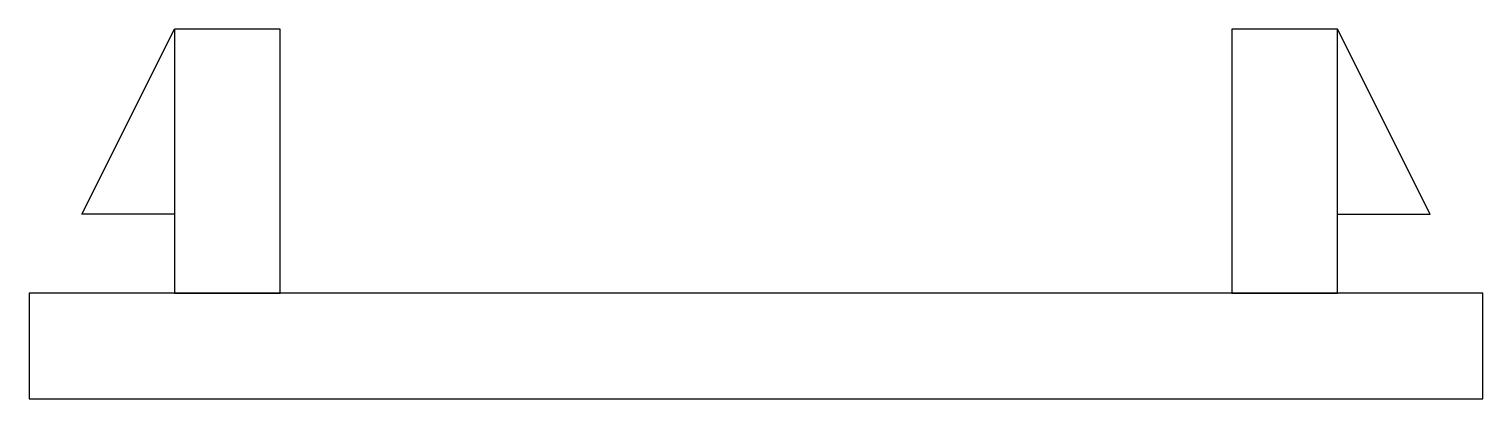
# Model space of a CAD drawing. Header units: millimetres. Extents: x -55 to 0, y -4 to 10.
import ezdxf

# ---------------------------------------------------------------- set-up
doc = ezdxf.new("R2010")
doc.units = ezdxf.units.MM
doc.layers.get('0').update_dxf_attribs({"linetype": 'CONTINUOUS'})

msp = doc.modelspace()

# ---------------------------------------------------------------- linework, layer by layer
for p, q in [((-53, 3), (-49.5, 10)), ((-45.5, 10), (-49.5, 10)), ((-49.5, 10), (-49.5, 0)), ((-45.5, 0), (-45.5, 10)), ((-5.5, 10), (-9.5, 10)), ((-9.5, 10), (-9.5, 0)), ((-5.5, 0), (-5.5, 10)), ((-2, 3), (-5.5, 10)), ((-49.5, 3), (-53, 3)), ((-5.5, 3), (-2, 3)), ((-49.5, 0), (-45.5, 0)), ((-9.5, 0), (-5.5, 0))]:
    msp.add_line(p, q)
msp.add_lwpolyline([(0, 0), (-55, 0), (-55, -4), (0, -4)], close=True)

doc.saveas('drawing.dxf')
